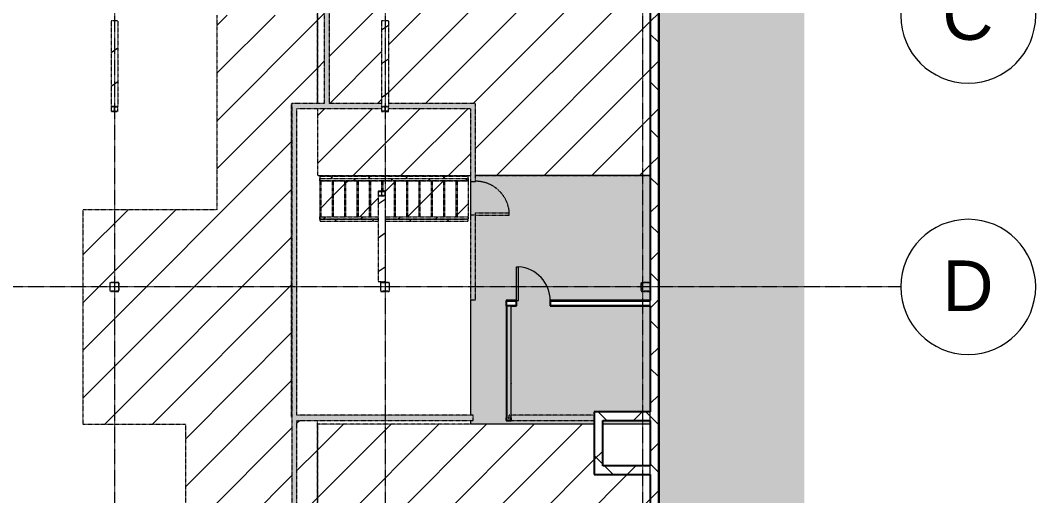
# Model space of a CAD drawing. Header units: inches. Extents: x -4124 to 1943, y 10204 to 12096.
# Drawn here: x 1040 to 1943, y 10976 to 11398 of the extents above; entities that cross this region are included whole.
import ezdxf

# ---------------------------------------------------------------- set-up
doc = ezdxf.new("R2010")
doc.units = ezdxf.units.IN
doc.header["$MEASUREMENT"] = 0
doc.linetypes.add('Demolished', pattern=[0.1875, 0.125, -0.0625])
doc.linetypes.add('Grid Line 1_2_', pattern=[0.875, 0.5, -0.125, 0.125, -0.125])
for name, color, linetype, lineweight in [('A-DOOR-1', 173, 'Continuous', 9), ('A-DOOR-3', 153, 'Continuous', 13), ('A-DOOR-5', 10, 'Demolished', 9), ('A-DOOR-6', 1, 'Demolished', 15), ('A-FLOR-1', 173, 'Continuous', 9), ('A-FLOR-2', 20, 'Demolished', 9), ('A-FLOR-3', 10, 'Demolished', 9), ('A-FLOR-HRAL-1', 10, 'Demolished', 9), ('A-FLOR-HRAL-2', 20, 'Demolished', 9), ('A-FLOR-PATT-1', 50, 'Continuous', 9), ('A-WALL-2', 8, 'Continuous', 9), ('A-WALL-3', 163, 'Continuous', 25), ('A-WALL-4', 173, 'Continuous', 9), ('A-WALL-6', 10, 'Demolished', 9), ('A-WALL-PATT-1', 7, 'Continuous', 9), ('I-WALL-1', 8, 'Continuous', 9), ('I-WALL-2', 1, 'Demolished', 15), ('I-WALL-3', 163, 'Continuous', 25), ('I-WALL-6', 173, 'Continuous', 9), ('S-BEAM-3', 10, 'Demolished', 9), ('S-BEAM-4', 20, 'Demolished', 9), ('S-COLS-4', 1, 'Demolished', 15), ('S-COLS-7', 9, 'Continuous', 9), ('S-GRID-1', 1, 'Grid Line 1_2_', 9), ('S-GRID-IDEN', 1, 'Continuous', 9), ('S-STRS-1', 20, 'Demolished', 9), ('S-STRS-2', 10, 'Demolished', 9)]:
    doc.layers.add(name, color=color, linetype=linetype, lineweight=lineweight)
doc.styles.add('Arial', font='arial.ttf', dxfattribs={"height": 45})
pattern_1 = [(51.925, (2501.375, 0), (-16.61813, 21.213395), [])]
pattern_2 = [(45, (3185.41, 0), (-21.2132, 21.2132), [])]
pattern_3 = [(51.925, (-700.975, 0), (-16.61813, 21.213395), [])]
pattern_4 = [(45, (3185.41, 0), (-21.2132, 21.2132), []), (135, (3185.41, 0), (-21.2132, -21.2132), [])]
pattern_5 = [(35.264, (0, 5568.672), (-7.07116, 24.99999), [])]
pattern_6 = [(35.264, (0, 5713.223), (-21.21295, 15.00037), [])]
pattern_7 = [(35.264, (0, 5717.198), (-21.21295, 15.00037), [])]

# ---------------------------------------------------------------- blocks, each defined once
blk = doc.blocks.new('Top Rail Type - Top Rail_Internal_-1228903-DEMO PLAN - MEZZ')
at = {"layer": 'A-FLOR-HRAL-2'}
h = blk.add_hatch(dxfattribs=at)
h.set_pattern_fill('FP_33', color=256, style=0, pattern_type=2)
h.set_pattern_definition(pattern_3)
h.paths.add_polyline_path([(-1747.2, 11221.65), (-1747.2, 11223.65), (-1821.2, 11223.65), (-1821.2, 11221.65), (-1782.92, 11221.65)], flags=0)
h.paths.add_polyline_path([(-1827.2, 11221.65), (-1827.2, 11223.65), (-1879.2, 11223.65), (-1879.2, 11221.65), (-1866.54, 11221.65)], flags=0)
at = {"layer": 'A-FLOR-HRAL-1'}
for p, q in [((-1879.2, 11221.65), (-1879.2, 11223.65)), ((-1879.2, 11223.65), (-1827.2, 11223.65)), ((-1827.2, 11221.65), (-1879.2, 11221.65)), ((-1821.2, 11223.65), (-1747.2, 11223.65)), ((-1747.2, 11221.65), (-1821.2, 11221.65)), ((-1747.2, 11223.65), (-1747.2, 11221.65))]:
    blk.add_line(p, q, dxfattribs=at)
blk = doc.blocks.new('Top Rail Type - Top Rail_Internal_-V14-DEMO PLAN - MEZZ')
at = {"layer": 'A-FLOR-HRAL-1'}
for p, q in [((-1879.2, 11223.65), (-1879.2, 11221.65)), ((-1879.2, 11223.65), (-1827.2, 11223.65)), ((-1879.2, 11221.65), (-1827.2, 11221.65)), ((-1821.2, 11223.65), (-1747.2, 11223.65)), ((-1821.2, 11221.65), (-1747.2, 11221.65)), ((-1747.2, 11223.65), (-1747.2, 11221.65))]:
    blk.add_line(p, q, dxfattribs=at)
blk = doc.blocks.new('Top Rail Type - Top Rail_Internal_-1228914-DEMO PLAN - MEZZ')
at = {"layer": 'A-FLOR-HRAL-2'}
h = blk.add_hatch(dxfattribs=at)
h.set_pattern_fill('FP_33', color=256, style=0, pattern_type=2)
h.set_pattern_definition(pattern_3)
h.paths.add_polyline_path([(-1747.2, 11255.65), (-1747.2, 11257.65), (-1879.2, 11257.65), (-1879.2, 11255.65), (-1782.92, 11255.65)], flags=0)
at = {"layer": 'A-FLOR-HRAL-1'}
for p, q in [((-1879.2, 11255.65), (-1879.2, 11257.65)), ((-1879.2, 11257.65), (-1747.2, 11257.65)), ((-1747.2, 11255.65), (-1879.2, 11255.65)), ((-1747.2, 11257.65), (-1747.2, 11255.65))]:
    blk.add_line(p, q, dxfattribs=at)
blk = doc.blocks.new('Top Rail Type - Top Rail_Internal_-V15-DEMO PLAN - MEZZ')
at = {"layer": 'A-FLOR-HRAL-1'}
for p, q in [((-1879.2, 11257.65), (-1879.2, 11255.65)), ((-1879.2, 11257.65), (-1747.2, 11257.65)), ((-1879.2, 11255.65), (-1747.2, 11255.65)), ((-1747.2, 11257.65), (-1747.2, 11255.65))]:
    blk.add_line(p, q, dxfattribs=at)
blk = doc.blocks.new('Single-Flush - 30_ x 80_-1243739-DEMO PLAN - MEZZ')
at = {"layer": 'A-DOOR-5'}
blk.add_arc((15, 2.25), 30.07, 93.81407, 180, dxfattribs=at)
at = {"layer": 'A-DOOR-6'}
for p, q in [((13, 2.25), (13, 32.25)), ((15, 32.25), (13, 32.25)), ((15, 2.25), (15, 32.25)), ((15, 2.25), (13, 2.25))]:
    blk.add_line(p, q, dxfattribs=at)
blk = doc.blocks.new('Single-Flush - 30_ x 80_-1225038-DEMO PLAN - MEZZ')
at = {"layer": 'A-DOOR-1'}
blk.add_arc((15, -2.25), 30.07, 180, 266.18593, dxfattribs=at)
at = {"layer": 'A-DOOR-3'}
for p, q in [((13, -2.25), (13, -32.25)), ((15, -2.25), (13, -2.25)), ((15, -2.25), (15, -32.25)), ((15, -32.25), (13, -32.25))]:
    blk.add_line(p, q, dxfattribs=at)
blk = doc.blocks.new('Walls 1 - Walls 1-1277454-DEMO PLAN - MEZZ')
at = {"layer": 'A-WALL-2'}
blk.add_hatch(color=256, dxfattribs=at).paths.add_polyline_path([(-1448.44, 10375.73), (-1448.44, 11927.42), (-1943.14, 11927.42), (-1943.06, 11911.21), (-1585.45, 11913.39), (-1585.45, 11774.15), (-1577.83, 11774.15), (-1577.83, 10643.01), (-1938.58, 10642.37), (-1938.58, 10376.85)], flags=0)
at = {"layer": 'A-WALL-3'}
blk.add_line((-1577.83, 11774.15), (-1577.83, 10643.01), dxfattribs=at)
blk = doc.blocks.new('W-Wide Flange - bracing-1379061-DEMO PLAN - MEZZ')
at = {"layer": 'S-BEAM-4'}
h = blk.add_hatch(dxfattribs=at)
h.set_pattern_fill('FP_45', color=256, style=0, pattern_type=2)
h.set_pattern_definition(pattern_5)
h.paths.add_polyline_path([(-1825, 11242.53), (-1825, 11246.24), (-1827.2, 11246.24), (-1827.2, 11242.53)], flags=0)
h = blk.add_hatch(dxfattribs=at)
h.set_pattern_fill('FP_46', color=256, style=0, pattern_type=2)
h.set_pattern_definition([(35.264, (0, 5564.698), (-7.07116, 24.99999), [])])
h.paths.add_polyline_path([(-1821.2, 11165.75), (-1821.2, 11242.27), (-1827.2, 11242.27), (-1827.2, 11165.75)], flags=0)
h = blk.add_hatch(dxfattribs=at)
h.set_pattern_fill('FP_45', color=256, style=0, pattern_type=2)
h.set_pattern_definition(pattern_5)
h.paths.add_polyline_path([(-1823.4, 11242.53), (-1821.2, 11242.53), (-1821.2, 11246.24), (-1823.4, 11246.22), (-1823.4, 11242.73)], flags=0)
at = {"layer": 'S-BEAM-3'}
for p, q in [((-1821.2, 11246.51), (-1827.2, 11246.51)), ((-1827.2, 11246.51), (-1827.2, 11246.24)), ((-1821.2, 11246.24), (-1821.2, 11246.51)), ((-1827.2, 11246.24), (-1825, 11246.24)), ((-1827.2, 11246.24), (-1827.2, 11242.53)), ((-1825, 11242.53), (-1827.2, 11242.53)), ((-1827.2, 11242.53), (-1827.2, 11242.27)), ((-1827.2, 11242.27), (-1821.2, 11242.27)), ((-1827.2, 11242.27), (-1827.2, 11165.75)), ((-1824.32, 11245.76), (-1824.32, 11243.02)), ((-1824.09, 11243.02), (-1824.09, 11245.76)), ((-1823.4, 11246.24), (-1821.2, 11246.24)), ((-1821.2, 11242.53), (-1823.4, 11242.53)), ((-1821.2, 11242.53), (-1821.2, 11246.24)), ((-1821.2, 11242.27), (-1821.2, 11242.53)), ((-1821.2, 11242.27), (-1821.2, 11165.75)), ((-1821.2, 11165.75), (-1827.2, 11165.75))]:
    blk.add_line(p, q, dxfattribs=at)
for centre, start_param, end_param in [((-1825, 11245.76), 0, 1.570796), ((-1825, 11243.02), 4.712389, 6.283185), ((-1823.4, 11245.76), 1.570796, 3.141593), ((-1823.4, 11243.02), 3.141593, 4.712389)]:
    blk.add_ellipse(centre, major_axis=(0.684, 0), ratio=0.707107, start_param=start_param, end_param=end_param, dxfattribs=at)
blk = doc.blocks.new('W-Wide Flange - bracing-V26-DEMO PLAN - MEZZ')
at = {"layer": 'S-BEAM-4'}
h = blk.add_hatch(dxfattribs=at)
h.set_pattern_fill('FP_43', color=256, style=0, pattern_type=2)
h.set_pattern_definition(pattern_7)
h.paths.add_polyline_path([(-2064.7, 11321.52), (-2058.7, 11321.52), (-2058.7, 11398.04), (-2064.7, 11398.04), (-2064.7, 11356.15)], flags=0)
h = blk.add_hatch(dxfattribs=at)
h.set_pattern_fill('FP_47', color=256, style=0, pattern_type=2)
h.set_pattern_definition([(35.264, (0, 5604.326), (-7.07116, 24.99999), [])])
h.paths.add_polyline_path([(-2064.7, 11317.28), (-2058.7, 11317.28), (-2058.7, 11317.55), (-2064.7, 11317.55)], flags=0)
h.paths.add_polyline_path([(-2062.16, 11317.61), (-2061.39, 11317.69), (-2061.5, 11317.79), (-2062.02, 11317.69)], flags=0)
h.paths.add_polyline_path([(-2061.59, 11318.03), (-2061.59, 11320.77), (-2061.82, 11320.77), (-2061.82, 11318.03)], flags=0)
h.paths.add_polyline_path([(-2061.25, 11321.19), (-2061.08, 11321.24), (-2062.33, 11321.24)], flags=0)
h.paths.add_polyline_path([(-2061.5, 11321.01), (-2061.25, 11321.19), (-2062.02, 11321.11)], flags=0)
h.paths.add_polyline_path([(-2062.5, 11321.26), (-2058.7, 11321.26), (-2058.7, 11321.52), (-2064.7, 11321.52), (-2064.7, 11321.26)], flags=0)
h = blk.add_hatch(dxfattribs=at)
h.set_pattern_fill('FP_42', color=256, style=0, pattern_type=2)
h.set_pattern_definition(pattern_6)
h.paths.add_polyline_path([(-2062.5, 11317.55), (-2062.5, 11321.26), (-2064.7, 11321.26), (-2064.7, 11317.55)], flags=0)
h = blk.add_hatch(dxfattribs=at)
h.set_pattern_fill('FP_42', color=256, style=0, pattern_type=2)
h.set_pattern_definition(pattern_6)
h.paths.add_polyline_path([(-2058.7, 11317.55), (-2058.7, 11321.26), (-2060.9, 11321.26), (-2060.9, 11317.55)], flags=0)
at = {"layer": 'S-BEAM-3'}
for p, q in [((-2064.7, 11398.04), (-2058.7, 11398.04)), ((-2064.7, 11398.04), (-2064.7, 11321.52)), ((-2058.7, 11398.04), (-2058.7, 11321.52)), ((-2058.7, 11321.52), (-2064.7, 11321.52)), ((-2064.7, 11321.52), (-2064.7, 11321.26)), ((-2064.7, 11321.26), (-2062.5, 11321.26)), ((-2064.7, 11321.26), (-2064.7, 11317.55)), ((-2061.82, 11320.77), (-2061.82, 11318.03)), ((-2061.59, 11318.03), (-2061.59, 11320.77)), ((-2060.9, 11321.26), (-2058.7, 11321.26)), ((-2058.7, 11321.26), (-2058.7, 11321.52)), ((-2058.7, 11317.55), (-2058.7, 11321.26)), ((-2062.5, 11317.55), (-2064.7, 11317.55)), ((-2064.7, 11317.55), (-2064.7, 11317.28)), ((-2064.7, 11317.28), (-2058.7, 11317.28)), ((-2058.7, 11317.55), (-2060.9, 11317.55)), ((-2058.7, 11317.28), (-2058.7, 11317.55))]:
    blk.add_line(p, q, dxfattribs=at)
for centre, start_param, end_param in [((-2062.5, 11320.77), 0, 1.570796), ((-2060.9, 11320.77), 1.570796, 3.141593), ((-2062.5, 11318.03), 4.712389, 6.283185), ((-2060.9, 11318.03), 3.141593, 4.712389)]:
    blk.add_ellipse(centre, major_axis=(0.684, 0), ratio=0.707107, start_param=start_param, end_param=end_param, dxfattribs=at)
blk = doc.blocks.new('W-Wide Flange - bracing-V28-DEMO PLAN - MEZZ')
at = {"layer": 'S-BEAM-4'}
h = blk.add_hatch(dxfattribs=at)
h.set_pattern_fill('FP_43', color=256, style=0, pattern_type=2)
h.set_pattern_definition(pattern_7)
h.paths.add_polyline_path([(-1824.2, 11321.52), (-1818.2, 11321.52), (-1818.2, 11398.04), (-1824.2, 11398.04), (-1824.2, 11356.15)], flags=0)
h = blk.add_hatch(dxfattribs=at)
h.set_pattern_fill('FP_42', color=256, style=0, pattern_type=2)
h.set_pattern_definition(pattern_6)
h.paths.add_polyline_path([(-1822, 11317.55), (-1822, 11321.26), (-1824.2, 11321.26), (-1824.2, 11317.55)], flags=0)
h = blk.add_hatch(dxfattribs=at)
h.set_pattern_fill('FP_42', color=256, style=0, pattern_type=2)
h.set_pattern_definition(pattern_6)
h.paths.add_polyline_path([(-1818.2, 11317.55), (-1818.2, 11321.26), (-1820.4, 11321.26), (-1820.4, 11317.55)], flags=0)
at = {"layer": 'S-BEAM-3'}
for p, q in [((-1824.2, 11398.04), (-1818.2, 11398.04)), ((-1824.2, 11398.04), (-1824.2, 11321.52)), ((-1818.2, 11398.04), (-1818.2, 11321.52)), ((-1818.2, 11321.52), (-1824.2, 11321.52)), ((-1824.2, 11321.52), (-1824.2, 11321.26)), ((-1824.2, 11321.26), (-1822, 11321.26)), ((-1824.2, 11321.26), (-1824.2, 11317.55)), ((-1821.32, 11320.77), (-1821.32, 11318.03)), ((-1821.09, 11318.03), (-1821.09, 11320.77)), ((-1820.4, 11321.26), (-1818.2, 11321.26)), ((-1818.2, 11321.26), (-1818.2, 11321.52)), ((-1818.2, 11317.55), (-1818.2, 11321.26)), ((-1822, 11317.55), (-1824.2, 11317.55)), ((-1824.2, 11317.55), (-1824.2, 11317.28)), ((-1824.2, 11317.28), (-1818.2, 11317.28)), ((-1818.2, 11317.55), (-1820.4, 11317.55)), ((-1818.2, 11317.28), (-1818.2, 11317.55))]:
    blk.add_line(p, q, dxfattribs=at)
for centre, start_param, end_param in [((-1822, 11320.77), 0, 1.570796), ((-1820.4, 11320.77), 1.570796, 3.141593), ((-1822, 11318.03), 4.712389, 6.283185), ((-1820.4, 11318.03), 3.141593, 4.712389)]:
    blk.add_ellipse(centre, major_axis=(0.684, 0), ratio=0.707107, start_param=start_param, end_param=end_param, dxfattribs=at)
blk = doc.blocks.new('Grid - Grid Head - Circle-50561-DEMO PLAN - MEZZ')
at = {"layer": 'S-GRID-IDEN'}
for start, end in [(360, 180), (180, 360)]:
    blk.add_arc((0, 0), 0.25, start, end, dxfattribs=at)

msp = doc.modelspace()

# ---------------------------------------------------------------- hatches: boundary and pattern name
at = {"layer": 'A-FLOR-2'}
h = msp.add_hatch(dxfattribs=at)
h.set_pattern_fill('FP_21', color=256, style=0, pattern_type=2)
h.set_pattern_definition(pattern_2)
h.paths.add_polyline_path([(1303.95, 10848.82), (1304.21, 10848.82), (1304.21, 11042.78), (1285.96, 11042.78), (1285.96, 10848.82)], flags=0)
h.paths.add_polyline_path([(1281.46, 10848.82), (1281.46, 11045.03), (1281.21, 11045.03), (1281.21, 11324.4), (1304.21, 11324.4), (1304.21, 11439.9), (1278.71, 11439.9), (1278.71, 11402.9), (1214.71, 11402.9), (1214.71, 11229.9), (1095.71, 11229.9), (1095.71, 11039.4), (1186.71, 11039.4), (1186.71, 10848.82), (1246.83, 10848.82)], flags=0)
h.paths.add_polyline_path([(1120.17, 11157.4), (1120.17, 11157.63), (1127.24, 11157.63), (1127.24, 11157.4)], flags=0)
h.paths.add_polyline_path([(1120.17, 11157.4), (1119.8, 11157.63), (1119.71, 11157.86), (1120.05, 11157.63)], flags=0)
h.paths.add_polyline_path([(1127.24, 11157.4), (1127.47, 11157.73), (1127.71, 11157.86), (1127.57, 11157.53), (1127.41, 11157.46)], flags=0)
h.paths.add_polyline_path([(1119.71, 11157.86), (1119.71, 11164.93), (1119.94, 11164.93), (1119.94, 11157.86)], flags=0)
h.paths.add_polyline_path([(1127.71, 11164.93), (1127.37, 11165.16), (1127.24, 11165.4), (1127.61, 11165.16)], flags=0)
h.paths.add_polyline_path([(1127.47, 11157.86), (1127.57, 11164.93), (1127.71, 11164.93), (1127.71, 11157.86)], flags=0)
h.paths.add_polyline_path([(1120.17, 11165.4), (1127.24, 11165.4), (1127.24, 11165.16), (1120.17, 11165.16)], flags=0)
h.paths.add_polyline_path([(1119.71, 11164.93), (1119.84, 11165.26), (1120.17, 11165.4), (1119.94, 11165.06)], flags=0)
h.paths.add_polyline_path([(1246.55, 11407.4), (1274.21, 11407.4), (1274.21, 11536.4), (1245.71, 11536.4), (1245.71, 11407.4)], flags=0)
h.paths.add_polyline_path([(1304.21, 11444.4), (1304.21, 11705.88), (1278.71, 11705.88), (1278.71, 11444.4), (1279.33, 11444.4)], flags=0)
h.paths.add_polyline_path([(1250.21, 11540.9), (1274.21, 11540.9), (1274.21, 11562.94), (1245.71, 11562.94), (1245.71, 11540.9)], flags=0)
h = msp.add_hatch(dxfattribs=at)
h.set_pattern_fill('FP_21', color=256, style=0, pattern_type=2)
h.set_pattern_definition(pattern_2)
h.paths.add_polyline_path([(1304.21, 11260.27), (1440.21, 11260.27), (1440.21, 11319.9), (1367.21, 11319.9), (1367.21, 11317.28), (1361.21, 11317.28), (1361.21, 11319.9), (1304.21, 11319.9), (1304.21, 11304.22)], flags=0)
h.paths.add_polyline_path([(1444.71, 11260.27), (1599.96, 11260.27), (1599.96, 11528.4), (1595.71, 11528.4), (1595.71, 11705.88), (1314.71, 11705.88), (1314.71, 11528.4), (1310.21, 11528.4), (1310.21, 11705.88), (1304.21, 11705.88), (1304.21, 11444.4), (1314.71, 11444.4), (1314.71, 11324.4), (1361.21, 11324.4), (1361.21, 11398.04), (1367.21, 11398.04), (1367.21, 11324.4), (1444.71, 11324.4), (1444.71, 11304.22)], flags=0)
h.paths.add_polyline_path([(1363.89, 11317.69), (1364.41, 11317.79), (1364.32, 11318.03), (1364.07, 11317.93), (1364, 11317.79)], flags=0)
h.paths.add_polyline_path([(1310.21, 11324.4), (1310.21, 11439.9), (1304.21, 11439.9), (1304.21, 11324.4)], flags=0)
h.paths.add_polyline_path([(1592.24, 11398.4), (1592.24, 11398.63), (1599.3, 11398.63), (1599.3, 11398.4)], flags=0)
h.paths.add_polyline_path([(1591.77, 11398.86), (1591.77, 11405.93), (1592, 11405.93), (1592, 11398.86)], flags=0)
h.paths.add_polyline_path([(1592.24, 11398.4), (1591.91, 11398.53), (1591.77, 11398.86), (1592.11, 11398.63)], flags=0)
h.paths.add_polyline_path([(1599.3, 11398.4), (1599.54, 11398.73), (1599.77, 11398.86), (1599.54, 11398.49), (1599.47, 11398.46)], flags=0)
h.paths.add_polyline_path([(1360.67, 11398.4), (1360.3, 11398.63), (1360.34, 11398.79), (1360.55, 11398.63)], flags=0)
h.paths.add_polyline_path([(1367.74, 11398.4), (1360.67, 11398.4), (1360.67, 11398.63), (1367.74, 11398.63)], flags=0)
h.paths.add_polyline_path([(1367.74, 11398.4), (1368.07, 11398.79), (1368.21, 11398.86), (1368.07, 11398.53), (1367.91, 11398.46)], flags=0)
h.paths.add_polyline_path([(1599.77, 11405.93), (1599.43, 11406.16), (1599.3, 11406.4), (1599.63, 11406.26), (1599.7, 11406.09)], flags=0)
h.paths.add_polyline_path([(1599.54, 11398.86), (1599.54, 11405.93), (1599.77, 11405.93), (1599.77, 11398.86)], flags=0)
h.paths.add_polyline_path([(1360.21, 11398.86), (1360.21, 11405.93), (1360.44, 11405.93), (1360.34, 11398.86)], flags=0)
h.paths.add_polyline_path([(1368.21, 11405.93), (1367.87, 11406.16), (1367.74, 11406.4), (1368.11, 11406.16)], flags=0)
h.paths.add_polyline_path([(1368.21, 11398.86), (1367.97, 11398.86), (1368.07, 11405.93), (1368.21, 11405.93)], flags=0)
h.paths.add_polyline_path([(1592.24, 11406.4), (1599.3, 11406.4), (1599.3, 11406.16), (1592.24, 11406.16)], flags=0)
h.paths.add_polyline_path([(1591.77, 11405.93), (1592, 11406.3), (1592.24, 11406.4), (1592, 11406.06)], flags=0)
h.paths.add_polyline_path([(1360.67, 11406.4), (1367.74, 11406.4), (1367.74, 11406.16), (1360.67, 11406.16)], flags=0)
h.paths.add_polyline_path([(1360.21, 11405.93), (1360.34, 11406.26), (1360.67, 11406.4), (1360.34, 11406)], flags=0)
h = msp.add_hatch(dxfattribs=at)
h.set_pattern_fill('FP_21', color=256, style=0, pattern_type=2)
h.set_pattern_definition(pattern_2)
h.paths.add_polyline_path([(1318.87, 10848.82), (1389.71, 10848.82), (1389.71, 10851.15), (1599.96, 10851.15), (1599.96, 10994.78), (1550.21, 10994.78), (1550.21, 11039.4), (1304.21, 11039.4), (1304.21, 10848.82)], flags=0)
at = {"layer": 'A-FLOR-PATT-1'}
h = msp.add_hatch(color=256, dxfattribs=at)
h.paths.add_polyline_path([(1472.46, 11039.65), (1550.21, 11039.65), (1550.21, 11042.78), (1471.96, 11042.78), (1471.96, 11149.15), (1480.96, 11149.15), (1480.96, 11144.65), (1476.46, 11144.58), (1476.46, 11047.28), (1550.21, 11047.28), (1550.21, 11050.4), (1599.96, 11050.4), (1599.9, 11144.65), (1510.96, 11144.65), (1510.96, 11149.15), (1599.96, 11149.15), (1599.96, 11260.27), (1444.71, 11260.27), (1444.71, 11255.15), (1440.21, 11255.15), (1440.21, 11225.15), (1444.71, 11225.15), (1444.71, 11149.96), (1440.21, 11149.96), (1440.21, 11047.28), (1442.46, 11047.28), (1442.46, 11042.78), (1440.21, 11042.78), (1440.21, 11039.65), (1471.96, 11039.65)], flags=0)
h.paths.add_polyline_path([(1599.96, 11039.65), (1599.96, 11042.78), (1557.83, 11042.78), (1557.83, 11039.65), (1598.62, 11039.65)], flags=0)
h.paths.add_polyline_path([(1592.24, 11157.4), (1591.87, 11157.63), (1591.91, 11157.79), (1592.11, 11157.63)], flags=0)
h.paths.add_polyline_path([(1599.3, 11157.4), (1592.24, 11157.4), (1592.24, 11157.63), (1599.3, 11157.63)], flags=0)
h.paths.add_polyline_path([(1599.3, 11157.4), (1599.63, 11157.79), (1599.77, 11157.86), (1599.63, 11157.53), (1599.47, 11157.46)], flags=0)
h.paths.add_polyline_path([(1599.77, 11164.93), (1599.43, 11165.16), (1599.3, 11165.4), (1599.67, 11165.16)], flags=0)
h.paths.add_polyline_path([(1599.63, 11157.86), (1599.54, 11157.86), (1599.63, 11164.93), (1599.77, 11164.93), (1599.77, 11157.86)], flags=0)
h.paths.add_polyline_path([(1591.91, 11157.86), (1591.77, 11157.86), (1591.77, 11164.93), (1592, 11164.93), (1592, 11157.86)], flags=0)
h.paths.add_polyline_path([(1592.24, 11165.4), (1599.3, 11165.4), (1599.3, 11165.16), (1592.24, 11165.16)], flags=0)
h.paths.add_polyline_path([(1591.77, 11164.93), (1591.91, 11165.26), (1592.24, 11165.4), (1592, 11165.06)], flags=0)
at = {"layer": 'A-WALL-PATT-1'}
h = msp.add_hatch(dxfattribs=at)
h.set_pattern_fill('FP_1', color=256, style=0, pattern_type=2)
h.set_pattern_definition(pattern_4)
h.paths.add_polyline_path([(1607.58, 10640.15), (1607.58, 11774.15), (1599.96, 11774.15), (1599.96, 10640.15)], flags=0)
h = msp.add_hatch(dxfattribs=at)
h.set_pattern_fill('FP_48', color=256, style=0, pattern_type=2)
h.set_pattern_definition([(0, (3185.41, 0), (76.8, 19.2), [3.168, -54.432, 3.168, -54.432, -307.2]), (0, (3185.41, 0), (76.8, 19.2), [-115.2, 3.168, -112.032, 3.168, -54.432, -134.4]), (0, (3185.41, 0), (76.8, 19.2), [-288, 3.168, -35.232, 3.168, -92.832]), (120, (3214.21, 9.6), (-55.027688, 56.91075), [3.168, -54.432, 3.168, -54.432, -307.2]), (120, (3214.21, 9.6), (-55.027688, 56.91075), [-115.2, 3.168, -112.032, 3.168, -54.432, -134.4]), (120, (3214.21, 9.6), (-55.027688, 56.91075), [-288, 3.168, -35.232, 3.168, -92.832]), (240, (3223.81, 48), (-21.772312, -76.11075), [3.168, -54.432, 3.168, -54.432, -307.2]), (240, (3223.81, 48), (-21.772312, -76.11075), [-115.2, 3.168, -112.032, 3.168, -54.432, -134.4]), (240, (3223.81, 48), (-21.772312, -76.11075), [-288, 3.168, -35.232, 3.168, -92.832])])
h.paths.add_polyline_path([(1476.46, 11042.78), (1476.46, 11144.65), (1475.96, 11144.65), (1475.96, 11042.78)], flags=0)
h = msp.add_hatch(dxfattribs=at)
h.set_pattern_fill('FP_1', color=256, style=0, pattern_type=2)
h.set_pattern_definition(pattern_4)
h.paths.add_polyline_path([(1550.21, 10994.78), (1557.83, 10994.78), (1557.83, 11050.4), (1550.21, 11050.4)], flags=0)
h = msp.add_hatch(dxfattribs=at)
h.set_pattern_fill('FP_1', color=256, style=0, pattern_type=2)
h.set_pattern_definition(pattern_4)
h.paths.add_polyline_path([(1599.96, 11042.78), (1599.96, 11050.4), (1557.83, 11050.4), (1557.83, 11042.78)], flags=0)
h = msp.add_hatch(dxfattribs=at)
h.set_pattern_fill('FP_1', color=256, style=0, pattern_type=2)
h.set_pattern_definition(pattern_4)
h.paths.add_polyline_path([(1599.96, 10994.78), (1599.96, 11002.4), (1557.83, 11002.4), (1557.83, 10994.78)], flags=0)
at = {"layer": 'I-WALL-1'}
for points in [[(1310.21, 11324.4), (1314.71, 11324.4), (1314.71, 11444.4), (1310.21, 11444.4), (1310.21, 11408.08)], [(1281.46, 10848.82), (1285.96, 10848.82), (1285.96, 11319.9), (1281.46, 11319.9), (1281.46, 10888.75)], [(1471.96, 11045.03), (1476.46, 11045.03), (1476.46, 11144.65), (1471.96, 11144.65), (1471.96, 11096.48)], [(1442.46, 11042.78), (1442.46, 11047.28), (1285.96, 11047.28), (1285.96, 11042.78), (1402.49, 11042.78)], [(1550.21, 11042.78), (1550.21, 11047.28), (1474.21, 11047.28), (1474.21, 11042.78)]]:
    msp.add_hatch(color=256, dxfattribs=at).paths.add_polyline_path(points, flags=0)
h = msp.add_hatch(color=256, dxfattribs=at)
h.paths.add_polyline_path([(1285.96, 11319.9), (1361.21, 11319.9), (1361.21, 11324.4), (1281.46, 11324.4), (1281.46, 11319.9)], flags=0)
h.paths.add_polyline_path([(1367.21, 11319.9), (1440.21, 11319.9), (1440.21, 11324.4), (1367.21, 11324.4), (1367.21, 11321.26)], flags=0)
h.paths.add_polyline_path([(1364.09, 11320.77), (1364.32, 11320.77), (1364.32, 11321.03), (1364.09, 11321.01)], flags=0)
h.paths.add_polyline_path([(1364.32, 11321.24), (1364.32, 11321.26), (1364.09, 11321.24)], flags=0)
h = msp.add_hatch(color=256, dxfattribs=at)
h.paths.add_polyline_path([(1444.71, 11149.96), (1444.71, 11225.15), (1440.21, 11225.15), (1440.21, 11149.96)], flags=0)
h.paths.add_polyline_path([(1444.71, 11255.15), (1444.71, 11324.4), (1440.21, 11324.4), (1440.21, 11255.15)], flags=0)
at = {"layer": 'S-COLS-7'}
h = msp.add_hatch(color=256, dxfattribs=at)
h.paths.add_polyline_path([(1127.24, 11157.4), (1127.57, 11157.53), (1127.71, 11157.86), (1127.41, 11157.7)], flags=0)
h.paths.add_polyline_path([(1120.17, 11157.4), (1127.24, 11157.4), (1127.24, 11157.63), (1120.17, 11157.63)], flags=0)
h.paths.add_polyline_path([(1120.17, 11157.4), (1120.01, 11157.7), (1119.71, 11157.86), (1119.84, 11157.53)], flags=0)
h.paths.add_polyline_path([(1127.71, 11164.93), (1127.57, 11165.26), (1127.24, 11165.4), (1127.41, 11165.09)], flags=0)
h.paths.add_polyline_path([(1127.47, 11157.86), (1127.71, 11157.86), (1127.71, 11164.93), (1127.47, 11164.93)], flags=0)
h.paths.add_polyline_path([(1119.71, 11164.93), (1120.01, 11165.09), (1120.17, 11165.4), (1119.84, 11165.26)], flags=0)
h.paths.add_polyline_path([(1119.71, 11157.86), (1119.94, 11157.86), (1119.94, 11164.93), (1119.71, 11164.93)], flags=0)
h.paths.add_polyline_path([(1127.24, 11165.16), (1127.24, 11165.4), (1120.17, 11165.4), (1120.17, 11165.16)], flags=0)
h = msp.add_hatch(color=256, dxfattribs=at)
h.paths.add_polyline_path([(1367.74, 11157.4), (1368.07, 11157.53), (1368.21, 11157.86), (1367.91, 11157.7)], flags=0)
h.paths.add_polyline_path([(1360.67, 11157.4), (1367.74, 11157.4), (1367.74, 11157.63), (1360.67, 11157.63)], flags=0)
h.paths.add_polyline_path([(1360.67, 11157.4), (1360.51, 11157.7), (1360.21, 11157.86), (1360.34, 11157.53)], flags=0)
h.paths.add_polyline_path([(1368.21, 11164.93), (1368.07, 11165.26), (1367.74, 11165.4), (1367.91, 11165.09)], flags=0)
h.paths.add_polyline_path([(1367.97, 11157.86), (1368.21, 11157.86), (1368.21, 11164.93), (1367.97, 11164.93)], flags=0)
h.paths.add_polyline_path([(1360.21, 11164.93), (1360.51, 11165.09), (1360.67, 11165.4), (1360.34, 11165.26)], flags=0)
h.paths.add_polyline_path([(1360.21, 11157.86), (1360.44, 11157.86), (1360.44, 11164.93), (1360.21, 11164.93)], flags=0)
h.paths.add_polyline_path([(1367.74, 11165.16), (1367.74, 11165.4), (1360.67, 11165.4), (1360.67, 11165.16)], flags=0)
h = msp.add_hatch(color=256, dxfattribs=at)
h.paths.add_polyline_path([(1599.3, 11157.4), (1599.63, 11157.53), (1599.77, 11157.86), (1599.47, 11157.7)], flags=0)
h.paths.add_polyline_path([(1592.24, 11157.4), (1599.3, 11157.4), (1599.3, 11157.63), (1592.24, 11157.63)], flags=0)
h.paths.add_polyline_path([(1592.24, 11157.4), (1592.07, 11157.7), (1591.77, 11157.86), (1591.91, 11157.53)], flags=0)
h.paths.add_polyline_path([(1599.77, 11164.93), (1599.63, 11165.26), (1599.3, 11165.4), (1599.47, 11165.09)], flags=0)
h.paths.add_polyline_path([(1599.54, 11157.86), (1599.77, 11157.86), (1599.77, 11164.93), (1599.54, 11164.93)], flags=0)
h.paths.add_polyline_path([(1591.77, 11164.93), (1592.07, 11165.09), (1592.24, 11165.4), (1591.91, 11165.26)], flags=0)
h.paths.add_polyline_path([(1591.77, 11157.86), (1592, 11157.86), (1592, 11164.93), (1591.77, 11164.93)], flags=0)
h.paths.add_polyline_path([(1592.24, 11165.16), (1599.3, 11165.16), (1599.3, 11165.4), (1592.24, 11165.4)], flags=0)
at = {"layer": 'S-STRS-1'}
h = msp.add_hatch(dxfattribs=at)
h.set_pattern_fill('FP_31', color=256, style=0, pattern_type=2)
h.set_pattern_definition(pattern_1)
h.paths.add_polyline_path([(1438.21, 11257.65), (1438.21, 11259.65), (1306.21, 11259.65), (1306.21, 11257.65), (1402.49, 11257.65)], flags=0)
h = msp.add_hatch(dxfattribs=at)
h.set_pattern_fill('FP_21', color=256, style=0, pattern_type=2)
h.set_pattern_definition(pattern_2)
h.paths.add_polyline_path([(1317.21, 11223.65), (1317.21, 11255.65), (1306.21, 11255.65), (1306.21, 11223.65)], flags=0)
h = msp.add_hatch(dxfattribs=at)
h.set_pattern_fill('FP_21', color=256, style=0, pattern_type=2)
h.set_pattern_definition(pattern_2)
h.paths.add_polyline_path([(1328.21, 11223.65), (1328.21, 11255.65), (1317.21, 11255.65), (1317.21, 11223.65), (1318.87, 11223.65)], flags=0)
h = msp.add_hatch(dxfattribs=at)
h.set_pattern_fill('FP_21', color=256, style=0, pattern_type=2)
h.set_pattern_definition(pattern_2)
h.paths.add_polyline_path([(1339.21, 11223.65), (1339.21, 11255.65), (1328.21, 11255.65), (1328.21, 11223.65)], flags=0)
h = msp.add_hatch(dxfattribs=at)
h.set_pattern_fill('FP_21', color=256, style=0, pattern_type=2)
h.set_pattern_definition(pattern_2)
h.paths.add_polyline_path([(1350.21, 11223.65), (1350.21, 11255.65), (1339.21, 11255.65), (1339.21, 11223.65)], flags=0)
h = msp.add_hatch(dxfattribs=at)
h.set_pattern_fill('FP_21', color=256, style=0, pattern_type=2)
h.set_pattern_definition(pattern_2)
h.paths.add_polyline_path([(1350.21, 11223.65), (1358.21, 11223.65), (1358.21, 11246.51), (1361.21, 11246.51), (1361.21, 11255.65), (1350.21, 11255.65), (1350.21, 11241.29)], flags=0)
h.paths.add_polyline_path([(1361.21, 11242.53), (1361.21, 11242.55), (1361.09, 11242.53)], flags=0)
h.paths.add_polyline_path([(1361.09, 11242.71), (1361.21, 11242.78), (1361.21, 11243.02), (1361.09, 11243.02), (1361.09, 11242.78)], flags=0)
h.paths.add_polyline_path([(1361.21, 11245.76), (1361.21, 11246.04), (1361, 11246), (1361.09, 11245.76)], flags=0)
h = msp.add_hatch(dxfattribs=at)
h.set_pattern_fill('FP_32', color=256, style=0, pattern_type=2)
h.set_pattern_definition(pattern_2)
h.paths.add_polyline_path([(1364.21, 11223.65), (1372.21, 11223.65), (1372.21, 11255.65), (1361.21, 11255.65), (1361.21, 11246.51), (1364.21, 11246.51), (1364.21, 11242.27)], flags=0)
h.paths.add_polyline_path([(1361.21, 11242.74), (1361.32, 11242.78), (1361.32, 11243.02), (1361.21, 11243.02), (1361.21, 11242.78)], flags=0)
h.paths.add_polyline_path([(1361.21, 11245.76), (1361.32, 11245.76), (1361.35, 11246.01), (1361.21, 11245.93), (1361.21, 11245.88)], flags=0)
h = msp.add_hatch(dxfattribs=at)
h.set_pattern_fill('FP_32', color=256, style=0, pattern_type=2)
h.set_pattern_definition(pattern_2)
h.paths.add_polyline_path([(1383.21, 11223.65), (1383.21, 11255.65), (1372.21, 11255.65), (1372.21, 11223.65)], flags=0)
h = msp.add_hatch(dxfattribs=at)
h.set_pattern_fill('FP_32', color=256, style=0, pattern_type=2)
h.set_pattern_definition(pattern_2)
h.paths.add_polyline_path([(1394.21, 11223.65), (1394.21, 11255.65), (1383.21, 11255.65), (1383.21, 11223.65)], flags=0)
h = msp.add_hatch(dxfattribs=at)
h.set_pattern_fill('FP_32', color=256, style=0, pattern_type=2)
h.set_pattern_definition(pattern_2)
h.paths.add_polyline_path([(1394.21, 11223.65), (1405.21, 11223.65), (1405.21, 11255.65), (1394.21, 11255.65), (1394.21, 11252.28)], flags=0)
h = msp.add_hatch(dxfattribs=at)
h.set_pattern_fill('FP_26', color=256, style=0, pattern_type=2)
h.set_pattern_definition(pattern_2)
h.paths.add_polyline_path([(1416.21, 11223.65), (1416.21, 11255.65), (1405.21, 11255.65), (1405.21, 11223.65)], flags=0)
h = msp.add_hatch(dxfattribs=at)
h.set_pattern_fill('FP_26', color=256, style=0, pattern_type=2)
h.set_pattern_definition(pattern_2)
h.paths.add_polyline_path([(1427.21, 11223.65), (1427.21, 11255.65), (1416.21, 11255.65), (1416.21, 11223.65)], flags=0)
h = msp.add_hatch(dxfattribs=at)
h.set_pattern_fill('FP_26', color=256, style=0, pattern_type=2)
h.set_pattern_definition(pattern_2)
h.paths.add_polyline_path([(1438.21, 11223.65), (1438.21, 11255.65), (1427.21, 11255.65), (1427.21, 11223.65)], flags=0)
h = msp.add_hatch(dxfattribs=at)
h.set_pattern_fill('FP_31', color=256, style=0, pattern_type=2)
h.set_pattern_definition(pattern_1)
h.paths.add_polyline_path([(1438.21, 11219.65), (1438.21, 11221.65), (1364.21, 11221.65), (1364.21, 11219.65), (1402.49, 11219.65)], flags=0)
h.paths.add_polyline_path([(1358.21, 11219.65), (1358.21, 11221.65), (1306.21, 11221.65), (1306.21, 11219.65), (1318.87, 11219.65)], flags=0)

# ---------------------------------------------------------------- linework, layer by layer
at = {"layer": 'A-FLOR-1'}
for p, q in [((1599.96, 11260.27), (1444.71, 11260.27)), ((1440.21, 11255.15), (1440.21, 11225.15)), ((1440.21, 11149.96), (1440.21, 11047.28)), ((1440.21, 11042.78), (1440.21, 11039.65)), ((1440.21, 11039.65), (1550.21, 11039.65)), ((1557.83, 11039.65), (1599.96, 11039.65))]:
    msp.add_line(p, q, dxfattribs=at)
at = {"layer": 'A-FLOR-3'}
for p, q in [((1304.21, 11439.9), (1304.21, 11324.4)), ((1304.21, 11324.4), (1304.21, 11439.9)), ((1214.71, 11402.9), (1214.71, 11229.9)), ((1281.21, 11045.03), (1281.21, 11324.4)), ((1281.21, 11324.4), (1281.46, 11324.4)), ((1304.21, 11319.9), (1304.21, 11260.27)), ((1304.21, 11260.27), (1440.21, 11260.27)), ((1444.71, 11260.27), (1599.96, 11260.27)), ((1214.71, 11229.9), (1095.71, 11229.9)), ((1095.71, 11229.9), (1095.71, 11039.4)), ((1095.71, 11039.4), (1186.71, 11039.4)), ((1186.71, 11039.4), (1186.71, 10848.82)), ((1281.46, 11045.03), (1281.21, 11045.03)), ((1304.21, 10848.82), (1304.21, 11042.78)), ((1550.21, 11039.4), (1304.21, 11039.4)), ((1304.21, 11039.4), (1304.21, 10848.82))]:
    msp.add_line(p, q, dxfattribs=at)
at = {"layer": 'A-WALL-3'}
for p, q in [((1607.58, 10640.15), (1607.58, 11774.15)), ((1599.96, 11705.88), (1599.96, 11149.15)), ((1599.96, 11144.65), (1599.96, 11050.4)), ((1550.21, 11050.4), (1550.21, 10994.78)), ((1599.96, 11050.4), (1550.21, 11050.4)), ((1557.83, 11002.4), (1557.83, 11042.78)), ((1557.83, 11042.78), (1599.96, 11042.78)), ((1599.96, 11042.78), (1599.96, 11002.4)), ((1550.21, 10994.78), (1599.96, 10994.78)), ((1599.96, 11002.4), (1557.83, 11002.4)), ((1599.96, 10994.78), (1599.96, 10851.15))]:
    msp.add_line(p, q, dxfattribs=at)
at = {"layer": 'A-WALL-4'}
for p, q in [((1471.96, 11148.65), (1480.96, 11148.65)), ((1510.96, 11148.65), (1599.96, 11148.65)), ((1599.96, 11144.65), (1599.96, 11149.15)), ((1471.96, 11145.15), (1480.96, 11145.15)), ((1471.96, 11144.65), (1476.46, 11144.65)), ((1472.46, 11144.65), (1472.46, 11042.78)), ((1475.96, 11144.65), (1475.96, 11042.78)), ((1510.96, 11145.15), (1599.96, 11145.15)), ((1599.96, 11042.78), (1599.96, 11050.4)), ((1599.96, 10994.78), (1599.96, 11002.4))]:
    msp.add_line(p, q, dxfattribs=at)
at = {"layer": 'A-WALL-6'}
for p, q in [((1475.96, 11144.65), (1471.96, 11144.65)), ((1476.46, 11045.03), (1476.46, 11144.65))]:
    msp.add_line(p, q, dxfattribs=at)
at = {"layer": 'I-WALL-2'}
for p, q in [((1310.21, 11439.9), (1310.21, 11324.4)), ((1314.71, 11324.4), (1314.71, 11444.4)), ((1310.21, 11324.4), (1281.46, 11324.4)), ((1281.46, 11324.4), (1281.46, 10848.82)), ((1285.96, 11319.9), (1361.21, 11319.9)), ((1285.96, 11047.28), (1285.96, 11319.9)), ((1361.21, 11324.4), (1314.71, 11324.4)), ((1444.71, 11324.4), (1367.21, 11324.4)), ((1367.21, 11319.9), (1440.21, 11319.9)), ((1440.21, 11319.9), (1440.21, 11255.15)), ((1444.71, 11255.15), (1444.71, 11324.4)), ((1440.21, 11255.15), (1444.71, 11255.15)), ((1440.21, 11225.15), (1440.21, 11149.96)), ((1444.71, 11225.15), (1440.21, 11225.15)), ((1444.71, 11149.96), (1444.71, 11225.15)), ((1440.21, 11149.96), (1444.71, 11149.96)), ((1471.96, 11144.65), (1471.96, 11045.03)), ((1442.46, 11047.28), (1285.96, 11047.28)), ((1285.96, 11042.78), (1442.46, 11042.78)), ((1285.96, 10848.82), (1285.96, 11042.78)), ((1442.46, 11042.78), (1442.46, 11047.28)), ((1471.96, 11045.03), (1476.46, 11045.03)), ((1550.21, 11047.28), (1474.21, 11047.28)), ((1474.21, 11047.28), (1474.21, 11042.78)), ((1474.21, 11042.78), (1550.21, 11042.78)), ((1550.21, 11042.78), (1550.21, 11047.28))]:
    msp.add_line(p, q, dxfattribs=at)
at = {"layer": 'I-WALL-3'}
for p, q in [((1480.96, 11149.15), (1471.96, 11149.15)), ((1471.96, 11149.15), (1471.96, 11144.65)), ((1480.96, 11144.65), (1480.96, 11149.15)), ((1599.96, 11149.15), (1510.96, 11149.15)), ((1510.96, 11149.15), (1510.96, 11144.65)), ((1476.46, 11144.65), (1480.96, 11144.65)), ((1510.96, 11144.65), (1599.96, 11144.65)), ((1471.96, 11045.03), (1471.96, 11042.78)), ((1471.96, 11042.78), (1476.46, 11042.78)), ((1476.46, 11042.78), (1476.46, 11045.03))]:
    msp.add_line(p, q, dxfattribs=at)
at = {"layer": 'I-WALL-6'}
for p, q in [((1471.96, 11144.65), (1471.96, 11045.03)), ((1476.46, 11045.03), (1476.46, 11144.65))]:
    msp.add_line(p, q, dxfattribs=at)
at = {"layer": 'S-COLS-4'}
for p, q in [((1127.24, 11165.4), (1120.17, 11165.4)), ((1120.17, 11165.16), (1127.24, 11165.16)), ((1367.74, 11165.4), (1360.67, 11165.4)), ((1360.67, 11165.16), (1367.74, 11165.16)), ((1599.3, 11165.4), (1592.24, 11165.4)), ((1592.24, 11165.16), (1599.3, 11165.16)), ((1119.71, 11164.93), (1119.71, 11157.86)), ((1119.94, 11157.86), (1119.94, 11164.93)), ((1127.24, 11157.63), (1120.17, 11157.63)), ((1120.17, 11157.4), (1127.24, 11157.4)), ((1127.47, 11164.93), (1127.47, 11157.86)), ((1127.71, 11157.86), (1127.71, 11164.93)), ((1360.21, 11164.93), (1360.21, 11157.86)), ((1360.44, 11157.86), (1360.44, 11164.93)), ((1367.74, 11157.63), (1360.67, 11157.63)), ((1360.67, 11157.4), (1367.74, 11157.4)), ((1367.97, 11164.93), (1367.97, 11157.86)), ((1368.21, 11157.86), (1368.21, 11164.93)), ((1591.77, 11164.93), (1591.77, 11157.86)), ((1592, 11157.86), (1592, 11164.93)), ((1599.3, 11157.63), (1592.24, 11157.63)), ((1592.24, 11157.4), (1599.3, 11157.4)), ((1599.54, 11164.93), (1599.54, 11157.86)), ((1599.77, 11157.86), (1599.77, 11164.93))]:
    msp.add_line(p, q, dxfattribs=at)
for centre, radius, start, end in [((1120.17, 11164.93), 0.466, 90, 180), ((1120.17, 11164.93), 0.233, 90, 180), ((1127.24, 11164.93), 0.466, 0, 90), ((1127.24, 11164.93), 0.233, 0, 90), ((1360.67, 11164.93), 0.466, 90, 180), ((1360.67, 11164.93), 0.233, 90, 180), ((1367.74, 11164.93), 0.466, 0, 90), ((1367.74, 11164.93), 0.233, 0, 90), ((1592.24, 11164.93), 0.466, 90, 180), ((1592.24, 11164.93), 0.233, 90, 180), ((1599.3, 11164.93), 0.466, 0, 90), ((1599.3, 11164.93), 0.233, 0, 90), ((1120.17, 11157.86), 0.466, 180, 270), ((1120.17, 11157.86), 0.233, 180, 270), ((1127.24, 11157.86), 0.466, 270, 0), ((1127.24, 11157.86), 0.233, 270, 0), ((1360.67, 11157.86), 0.466, 180, 270), ((1360.67, 11157.86), 0.233, 180, 270), ((1367.74, 11157.86), 0.466, 270, 0), ((1367.74, 11157.86), 0.233, 270, 0), ((1592.24, 11157.86), 0.466, 180, 270), ((1592.24, 11157.86), 0.233, 180, 270), ((1599.3, 11157.86), 0.466, 270, 0), ((1599.3, 11157.86), 0.233, 270, 0)]:
    msp.add_arc(centre, radius, start, end, dxfattribs=at)
at = {"layer": 'S-GRID-1'}
for p, q in [((1123.71, 11973.42), (1123.71, 10769.7)), ((1364.21, 11973.42), (1364.21, 10769.7)), ((1592.96, 11973.42), (1592.96, 10769.7)), ((1822.61, 11161.4), (-728.77, 11161.4))]:
    msp.add_line(p, q, dxfattribs=at)
at = {"layer": 'S-STRS-2'}
for p, q in [((1306.21, 11259.65), (1306.21, 11257.65)), ((1306.21, 11259.65), (1438.21, 11259.65)), ((1306.21, 11255.65), (1306.21, 11223.65)), ((1307.21, 11255.65), (1307.21, 11223.65)), ((1317.21, 11255.65), (1317.21, 11223.65)), ((1318.21, 11255.65), (1318.21, 11223.65)), ((1328.21, 11255.65), (1328.21, 11223.65)), ((1329.21, 11255.65), (1329.21, 11223.65)), ((1339.21, 11255.65), (1339.21, 11223.65)), ((1340.21, 11255.65), (1340.21, 11223.65)), ((1350.21, 11255.65), (1350.21, 11223.65)), ((1351.21, 11255.65), (1351.21, 11223.65)), ((1361.21, 11255.65), (1361.21, 11246.51)), ((1362.21, 11255.65), (1362.21, 11246.51)), ((1372.21, 11255.65), (1372.21, 11223.65)), ((1373.21, 11255.65), (1373.21, 11223.65)), ((1383.21, 11255.65), (1383.21, 11223.65)), ((1384.21, 11255.65), (1384.21, 11223.65)), ((1394.21, 11255.65), (1394.21, 11223.65)), ((1395.21, 11255.65), (1395.21, 11223.65)), ((1405.21, 11255.65), (1405.21, 11223.65)), ((1406.21, 11255.65), (1406.21, 11223.65)), ((1416.21, 11255.65), (1416.21, 11223.65)), ((1417.21, 11255.65), (1417.21, 11223.65)), ((1427.21, 11255.65), (1427.21, 11223.65)), ((1428.21, 11255.65), (1428.21, 11223.65)), ((1438.21, 11257.65), (1438.21, 11259.65)), ((1438.21, 11255.65), (1438.21, 11223.65)), ((1361.21, 11246.04), (1361.21, 11245.76)), ((1361.21, 11243.02), (1361.21, 11242.74)), ((1306.21, 11221.65), (1306.21, 11219.65)), ((1306.21, 11219.65), (1358.21, 11219.65)), ((1364.21, 11219.65), (1438.21, 11219.65)), ((1438.21, 11219.65), (1438.21, 11221.65))]:
    msp.add_line(p, q, dxfattribs=at)

# ---------------------------------------------------------------- block references
at = {"layer": 'A-DOOR-1', "rotation": 180}
msp.add_blockref('Single-Flush - 30_ x 80_-1225038-DEMO PLAN - MEZZ', (1495.96, 11146.9), dxfattribs=at)
at = {"layer": 'A-DOOR-5', "rotation": 270}
msp.add_blockref('Single-Flush - 30_ x 80_-1243739-DEMO PLAN - MEZZ', (1442.46, 11240.15), dxfattribs=at)
at = {"layer": 'A-FLOR-HRAL-1'}
for name in ['Top Rail Type - Top Rail_Internal_-1228914-DEMO PLAN - MEZZ', 'Top Rail Type - Top Rail_Internal_-V15-DEMO PLAN - MEZZ', 'Top Rail Type - Top Rail_Internal_-1228903-DEMO PLAN - MEZZ', 'Top Rail Type - Top Rail_Internal_-V14-DEMO PLAN - MEZZ']:
    msp.add_blockref(name, (3185.41, 0), dxfattribs=at)
at = {"layer": 'A-WALL-4'}
msp.add_blockref('Walls 1 - Walls 1-1277454-DEMO PLAN - MEZZ', (3185.41, 0), dxfattribs=at)
at = {"layer": 'S-BEAM-3'}
for name in ['W-Wide Flange - bracing-V26-DEMO PLAN - MEZZ', 'W-Wide Flange - bracing-V28-DEMO PLAN - MEZZ', 'W-Wide Flange - bracing-1379061-DEMO PLAN - MEZZ']:
    msp.add_blockref(name, (3185.41, 0), dxfattribs=at)
at = {"layer": 'S-GRID-IDEN', "xscale": 239.9999999999998, "yscale": 239.9999999999998, "zscale": 239.9999999999998, "rotation": 89.9999999999996}
for p in [(1882.61, 11402.4), (1882.61, 11161.4)]:
    msp.add_blockref('Grid - Grid Head - Circle-50561-DEMO PLAN - MEZZ', p, dxfattribs=at)

# ---------------------------------------------------------------- texts
at = {"layer": 'S-GRID-IDEN', "char_height": 45, "width": 55.2975, "attachment_point": 1, "style": 'Arial'}
for s, insert in [('C', (1859.7, 11425.85)), ('D', (1859.7, 11184.85))]:
    msp.add_mtext(s, dxfattribs=dict(at, insert=insert))

doc.saveas('drawing.dxf')
